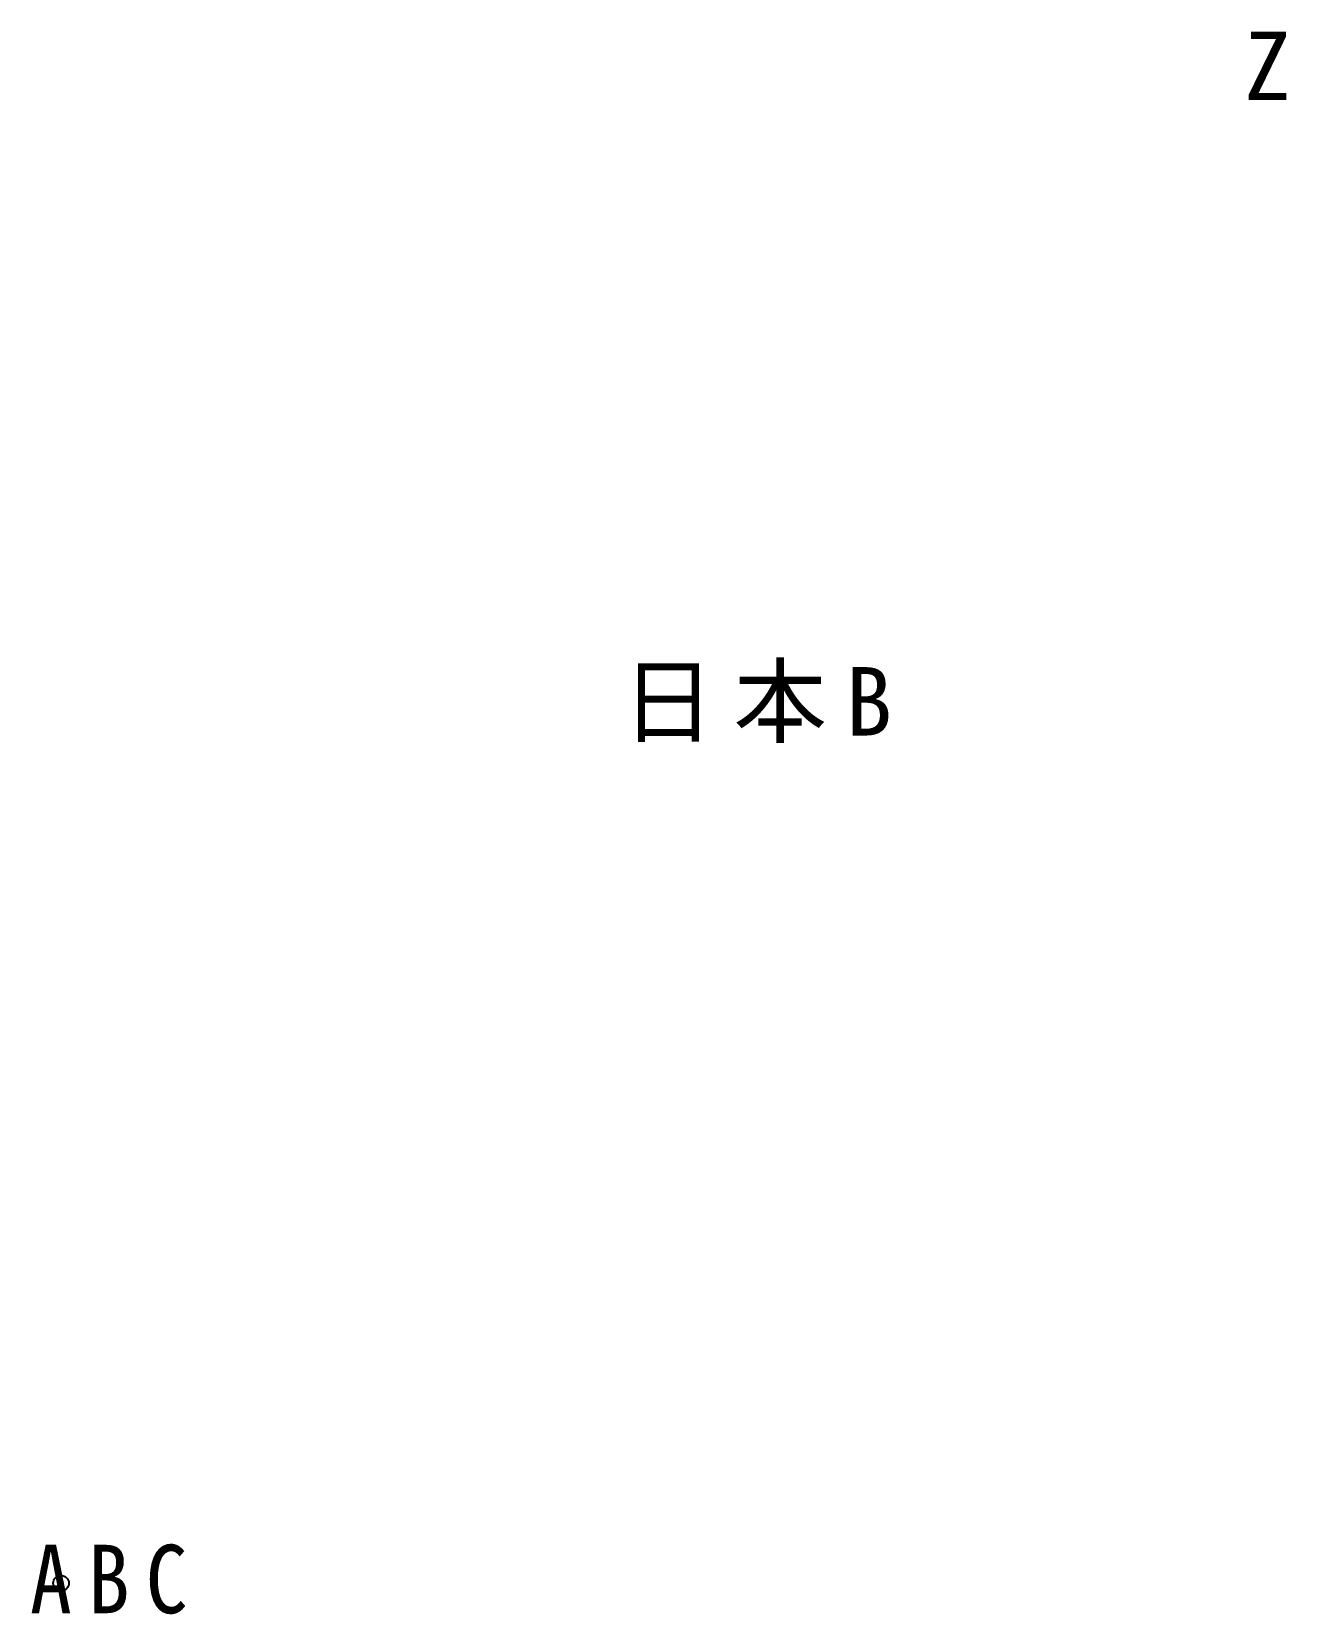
# Model space of a CAD drawing. Units: millimetres on the paper. Extents: x 1.1 to 41.4, y 2 to 52.9.
import ezdxf
from ezdxf.enums import TextEntityAlignment as Align

# ---------------------------------------------------------------- set-up
doc = ezdxf.new("R2010")
doc.units = ezdxf.units.MM
doc.header["$PDMODE"] = 32
doc.header["$PDSIZE"] = 0.5
doc.layers.add('0-0_0', color=7, linetype='Continuous')
doc.styles.add('ＭＳ ゴシック', font='')
doc.styles.get('ＭＳ ゴシック').set_extended_font_data('MS Gothic')

msp = doc.modelspace()

# ---------------------------------------------------------------- linework, layer by layer
at = {"layer": '0-0_0', "color": 4}
msp.add_point((2, 3), dxfattribs=at)

# ---------------------------------------------------------------- texts
at = {"layer": '0-0_0', "style": 'ＭＳ ゴシック'}
msp.add_text('Z', height=2.199, dxfattribs=at).set_placement((40, 50), align=Align.BOTTOM_LEFT)
at = {"layer": '0-0_0', "char_height": 2.199, "attachment_point": 7, "style": 'ＭＳ ゴシック'}
for s, insert in [('\\T1.2;日本B', (20, 30)), ('\\T1.38;\\W0.9;ABC', (1, 2))]:
    msp.add_mtext(s, dxfattribs=dict(at, insert=insert))

doc.saveas('drawing.dxf')
